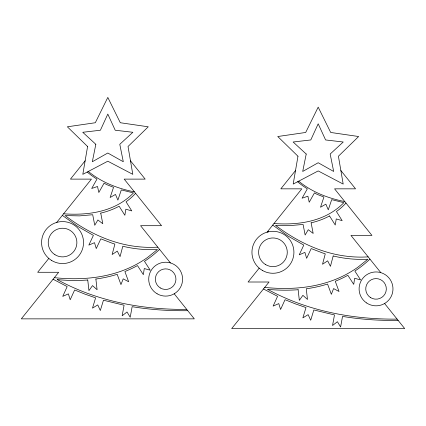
<?xml version="1.0" encoding="UTF-8"?>
<svg xmlns="http://www.w3.org/2000/svg" width="426" height="426" viewBox="0 0 426 426"><rect width="100%" height="100%" fill="white"/><g stroke="black" fill="none" stroke-linecap="round" stroke-linejoin="round"><path stroke-width="0.64" d="M333.18 255.967L330.448 266.335L327.663 260.84L322.53 264.248L325.272 253.811A132.135 132.135 0 0 1 322.626 252.959L311.204 248.571L306.645 258.305L304.888 252.4L299.228 254.833L303.786 245.099L288.2 236.174L272.725 225.104M85.136 160.799L70.439 179.117L91.43 179.117L56.701 222.409M48.804 258.417L37.68 272.278L58.666 272.278L21.3 318.861L194.315 318.861L174.202 293.786M295.516 170.528L280.825 188.84L301.81 188.84L267.081 232.133L268.534 231.771M259.184 268.14L248.065 282.007L269.051 282.007L231.685 328.584L404.7 328.584L384.587 303.514M157.801 247.181L151.89 247.378A119.663 119.663 0 0 1 134.259 246.239C108.902 242.735 85.354 230.956 65.13 215.588L79.513 215.886L92.703 214.725L94.753 225.274L97.895 219.97L102.794 223.714L100.744 213.16M368.181 256.905L362.276 257.107A119.663 119.663 0 0 1 344.639 255.967C319.282 252.458 295.74 240.679 275.515 225.317L289.898 225.61L303.088 224.449L305.138 235.003L308.28 229.699L313.179 233.437L311.124 222.883M187.765 310.692C169.159 310.932 150.511 309.734 132.145 306.672L130.218 317.248L127.017 311.981L122.161 315.783L124.088 305.208L103.454 300.234L100.323 310.522L97.746 304.92L92.49 308.136L95.616 297.854L84.992 294.148L74.646 289.973L70.205 299.76L68.378 293.871L62.744 296.374L67.186 286.586L53.08 279.248M398.145 320.421C379.539 320.656 360.891 319.457 342.531 316.401L340.603 326.976L337.403 321.71L332.546 325.507L334.474 314.931L313.834 309.963L310.708 320.245L308.131 314.649L302.87 317.865L306.001 307.577L295.372 303.871L285.031 299.696L280.585 309.484L278.764 303.6L273.13 306.102L277.571 296.31L263.465 288.972M186.726 309.398C142.124 309.803 96.745 301.246 57.366 279.674M397.107 319.122C352.51 319.532 307.13 310.969 267.752 289.403M273.993 223.522C294.627 225.029 316.699 222.686 334.208 210.774A63.804 63.804 0 0 0 343.878 202.664L331.694 199.634L328.286 209.826L325.863 204.16L320.517 207.233L323.925 197.036L317.12 194.347A32.147 32.147 0 0 1 314.484 192.856L309.212 202.228L307.902 196.205L302.077 198.212L307.343 188.84A82.569 82.569 0 0 1 297.593 181.758M63.607 213.799C84.241 215.306 106.314 212.963 123.822 201.051A63.804 63.804 0 0 0 133.492 192.935L121.309 189.905L117.901 200.103L115.478 194.437L110.132 197.504L113.54 187.312L106.74 184.623A32.147 32.147 0 0 1 104.098 183.132L98.832 192.499L97.517 186.476L91.691 188.489L96.958 179.117A82.569 82.569 0 0 1 87.208 172.035M264.722 287.401C290.484 290.079 317.407 288.035 341.125 276.953A108.156 108.156 0 0 0 357.755 267.299L367.846 259.242A120.276 120.276 0 0 1 333.185 255.962M54.342 277.672C80.099 280.356 107.022 278.311 130.739 267.23A108.156 108.156 0 0 0 147.375 257.576L157.46 249.514A120.276 120.276 0 0 1 122.8 246.239L120.063 256.612L117.278 251.111L112.144 254.524L114.887 244.082A132.135 132.135 0 0 1 112.24 243.23L100.818 238.842L96.26 248.582L94.508 242.671L88.842 245.11L93.4 235.37L77.814 226.451L62.34 215.375M344.794 201.583C328.196 198.335 311.837 192.051 298.701 181.172M134.408 191.86C117.81 188.606 101.452 182.328 88.32 171.449M340.864 170.528L355.561 188.84L334.57 188.84L371.941 235.424L350.955 235.424L380.796 272.629M130.484 160.799L145.175 179.117L124.19 179.117L161.555 225.7L140.569 225.7L170.416 262.901M329.506 215.907L335.235 225.003L336.242 218.927L342.163 220.641L336.433 211.546A64.054 64.054 0 0 0 345.987 203.069M95.882 279.046L97.085 289.728L92.501 285.606L88.943 290.638L87.745 279.935M298.125 289.659L299.329 300.367L302.886 295.33L307.465 299.451L306.267 288.769A128.226 128.226 0 0 0 327.562 284.03L331.343 294.313L333.595 288.578L339.032 291.485L335.262 281.251A110.03 110.03 0 0 0 347.85 275.303L353.724 284.376L354.661 278.284L360.598 279.925L354.863 271.058A110.403 110.403 0 0 0 369.949 259.109M87.745 279.999A178.856 178.856 0 0 1 57.377 279.61M95.882 279.019A128.226 128.226 0 0 0 117.182 274.307L120.957 284.589L123.215 278.849L128.647 281.762L124.877 271.527A110.03 110.03 0 0 0 137.47 265.574L143.344 274.653L144.276 268.556L150.218 270.201L144.483 261.335A110.403 110.403 0 0 0 159.569 249.38M100.733 213.112A75.258 75.258 0 0 0 119.147 206.232L124.85 215.279L125.862 209.198L131.778 210.913L126.048 201.817A64.054 64.054 0 0 0 135.601 193.345M298.131 289.728A178.856 178.856 0 0 1 267.757 289.339M329.532 215.961A75.258 75.258 0 0 1 311.113 222.835M87.586 146.507L82.814 174.34L107.81 161.204L132.805 174.34L128.029 146.507L148.253 126.799L120.308 122.736L107.81 97.416L95.312 122.736L67.361 126.799L87.586 146.507M297.971 156.235L293.195 184.069L318.19 170.927L343.186 184.069L338.414 156.235L358.639 136.522L330.688 132.465L318.19 107.139L305.692 132.465L277.747 136.522L297.971 156.235M95.829 144.318L92.325 161.736L107.81 153.019L123.29 161.736L119.786 144.318L132.864 132.284L115.212 130.234L107.81 114.083L100.403 130.234L82.756 132.284L95.829 144.318M306.214 154.042L302.71 171.46L318.19 162.748L333.675 171.46L330.171 154.042L343.244 142.007L325.597 139.957L318.19 123.806L310.788 139.957L293.136 142.007L306.214 154.042M51.589 260.456A20.986 20.986 0 0 0 83.533 243.113A20.986 20.986 0 0 0 52.542 224.119A20.986 20.986 0 0 0 51.589 260.456M157.088 293.78A16.944 16.944 0 0 0 182.594 279.264A16.944 16.944 0 0 0 157.269 264.44A16.944 16.944 0 0 0 157.088 293.78M160.309 287.955A10.288 10.288 0 0 0 175.938 279.392A10.288 10.288 0 0 0 160.708 270.137A10.288 10.288 0 0 0 160.309 287.955M54.938 254.7A14.335 14.335 0 0 0 76.877 243.092A14.335 14.335 0 0 0 55.849 229.896A14.335 14.335 0 0 0 54.938 254.7M366.546 302.923A16.944 16.944 0 0 0 392.937 290.085A16.944 16.944 0 0 0 368.623 273.652A16.944 16.944 0 0 0 366.546 302.923M262.411 270.446A20.986 20.986 0 0 0 293.924 252.325A20.986 20.986 0 0 0 262.48 234.092A20.986 20.986 0 0 0 262.411 270.446M370.492 297.556A10.288 10.288 0 0 0 386.313 289.35A10.288 10.288 0 0 0 371.296 279.754A10.288 10.288 0 0 0 370.492 297.556M265.712 264.668A14.335 14.335 0 0 0 287.273 252.357A14.335 14.335 0 0 0 265.835 239.843A14.335 14.335 0 0 0 265.712 264.668"/></g></svg>
